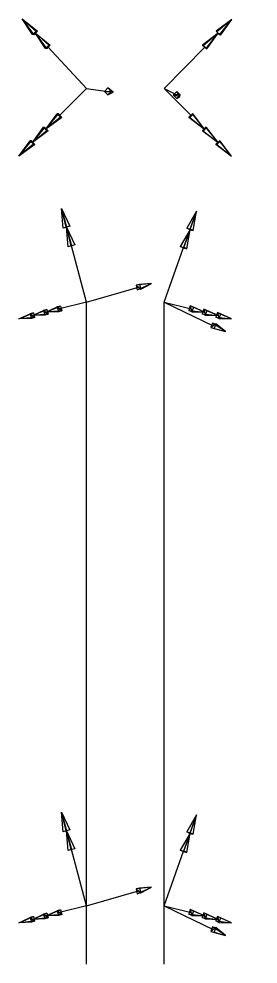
# Model space of a CAD drawing. Header units: millimetres. Extents: x -4565 to 13, y -101 to 103.
# Drawn here: x -2520 to -2495.3, y -94.9 to 2.5 of the extents above; entities that cross this region are included whole.
import ezdxf

# ---------------------------------------------------------------- set-up
doc = ezdxf.new("R2010")
doc.units = ezdxf.units.MM
for name, color, linetype in [('AutoDetect_10_22', 1, 'Continuous'), ('AutoDetect_11_19', 1, 'Continuous'), ('AutoDetect_12_20', 1, 'Continuous'), ('AutoDetect_9_21', 1, 'Continuous')]:
    doc.layers.add(name, color=color, linetype=linetype)

# ---------------------------------------------------------------- blocks, each defined once
blk = doc.blocks.new('Kontrollpunkt')
at = {"color": 0}
for q in [(0, 6), (8, 0), (0, 0, 4)]:
    blk.add_line((0, 0), q, dxfattribs=at)
for points in [[(0.25, 8, -0.25), (-0.25, 8, -0.25), (-0.25, 8, 0.25), (0, 10, 0), (-0.25, 8, -0.25), (0.25, 8, 0.25), (0, 10, 0), (0.25, 8, -0.25), (0.25, 8, 0.25), (-0.25, 8, 0.25)], [(0.25, 6, -0.25), (-0.25, 6, -0.25), (-0.25, 6, 0.25), (0, 8, 0), (-0.25, 6, -0.25), (0.25, 6, 0.25), (0, 8, 0), (0.25, 6, -0.25), (0.25, 6, 0.25), (-0.25, 6, 0.25)], [(0.25, 0.25, 4), (-0.25, 0.25, 4), (-0.25, -0.25, 4), (0, 0, 6), (-0.25, 0.25, 4), (0.25, -0.25, 4), (0, 0, 6), (0.25, 0.25, 4), (0.25, -0.25, 4), (-0.25, -0.25, 4)], [(0.25, 0.25, 6), (-0.25, 0.25, 6), (-0.25, -0.25, 6), (0, 0, 8), (-0.25, 0.25, 6), (0.25, -0.25, 6), (0, 0, 8), (0.25, 0.25, 6), (0.25, -0.25, 6), (-0.25, -0.25, 6)], [(0.25, 0.25, 8), (-0.25, 0.25, 8), (-0.25, -0.25, 8), (0, 0, 10), (-0.25, 0.25, 8), (0.25, -0.25, 8), (0, 0, 10), (0.25, 0.25, 8), (0.25, -0.25, 8), (-0.25, -0.25, 8)], [(8, 0.25, -0.25), (8, 0.25, 0.25), (8, -0.25, 0.25), (10, 0, 0), (8, 0.25, 0.25), (8, -0.25, -0.25), (10, 0, 0), (8, 0.25, -0.25), (8, -0.25, -0.25), (8, -0.25, 0.25)]]:
    blk.add_polyline3d(points, dxfattribs=at)

msp = doc.modelspace()

# ---------------------------------------------------------------- linework, layer by layer
at = {"layer": 'AutoDetect_10_22', "color": 1}
msp.add_line((-2512.993, -94.9, -435.4), (-2512.993, -26.7, -435.4), dxfattribs=at)
at = {"layer": 'AutoDetect_11_19', "color": 1}
msp.add_line((-2504.993, -4.7, -347.5), (-2504.993, -4.7, -413.4), dxfattribs=at)
at = {"layer": 'AutoDetect_12_20', "color": 1}
msp.add_line((-2512.993, -4.7, -347.5), (-2512.993, -4.7, -413.4), dxfattribs=at)
at = {"layer": 'AutoDetect_9_21', "color": 1}
msp.add_line((-2504.993, -94.9, -435.4), (-2504.993, -26.7, -435.4), dxfattribs=at)

# ---------------------------------------------------------------- block references
at = {"layer": 'AutoDetect_10_22', "color": 1, "extrusion": (-0.696364, -0.173649, 0.696364), "rotation": 91.41773626741629}
for p in [(-582.126, -2014.943, 1451.397), (-521.775, -2025.423, 1462.198)]:
    msp.add_blockref('Kontrollpunkt', p, dxfattribs=at)
at = {"layer": 'AutoDetect_11_19', "color": 1, "extrusion": (0.696365, -0.696364, 0.173648), "rotation": 273.3030270677719}
for p in [(-1774.62, -41.124, -1802.5), (-1774.62, -100.114, -1812.902)]:
    msp.add_blockref('Kontrollpunkt', p, dxfattribs=at)
at = {"layer": 'AutoDetect_12_20', "color": 1, "extrusion": (-0.696364, -0.696365, 0.173648), "rotation": 77.24858030861107}
for p in [(-1773.632, -657.271, 1691.846), (-1773.632, -716.261, 1681.444)]:
    msp.add_blockref('Kontrollpunkt', p, dxfattribs=at)
at = {"layer": 'AutoDetect_9_21', "color": 1, "extrusion": (0.696364, -0.173647, 0.696364), "rotation": 261.8613909259296}
for p in [(-631.999, 1375.578, -2042.949), (-692.351, 1365.098, -2032.148)]:
    msp.add_blockref('Kontrollpunkt', p, dxfattribs=at)

doc.saveas('drawing.dxf')
